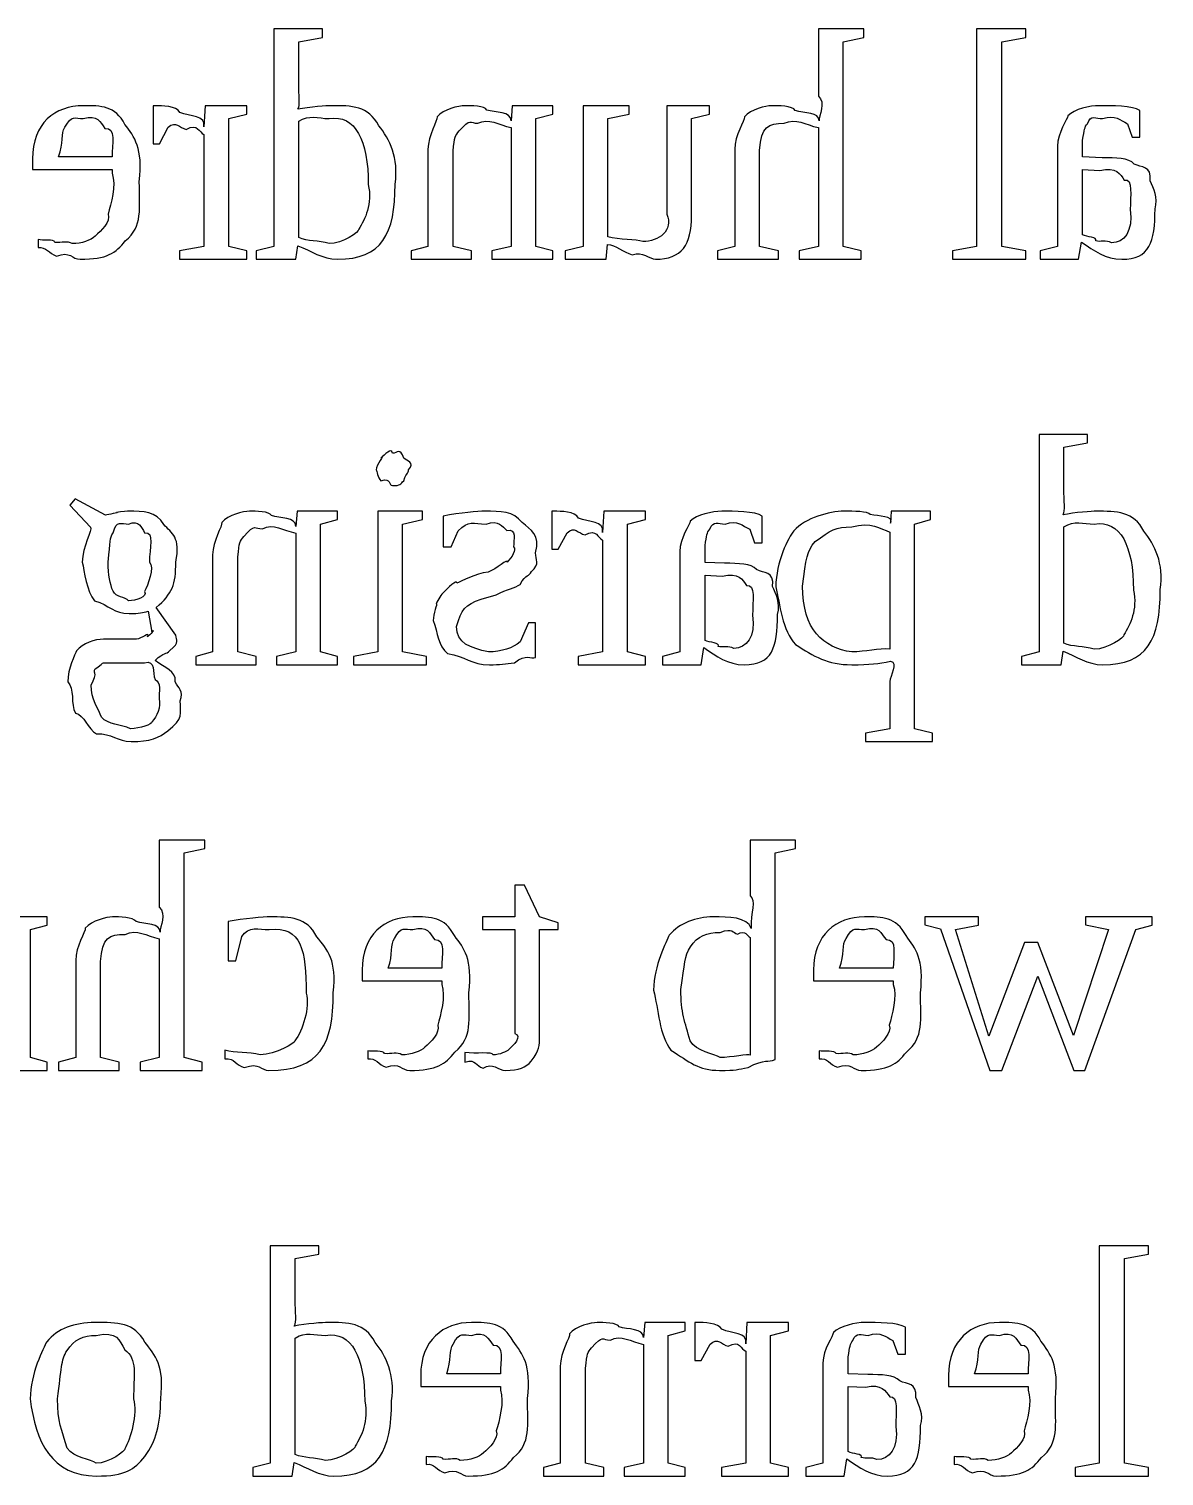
# Model space of a CAD drawing. Header units: millimetres. Extents: x 21 to 196, y 128 to 259.
# Drawn here: x 66.33 to 81.97, y 211.37 to 231.32 of the extents above; entities that cross this region are included whole.
import ezdxf

# ---------------------------------------------------------------- set-up
doc = ezdxf.new("R2010")
doc.units = ezdxf.units.MM
doc.layers.get('0').update_dxf_attribs({"linetype": 'CONTINUOUS'})

msp = doc.modelspace()

# ---------------------------------------------------------------- linework, layer by layer
at = {"color": 0}
for p, q in [((70.3711, 231.316), (69.7039, 231.316)), ((69.7039, 231.316), (69.7039, 228.317)), ((70.3711, 231.2), (70.3711, 231.316)), ((77.8344, 231.316), (77.2061, 231.316)), ((77.2061, 231.316), (77.2061, 230.39)), ((77.8344, 231.2), (77.8344, 231.316)), ((80.0654, 231.316), (79.3873, 231.316)), ((79.3873, 231.316), (79.3873, 228.317)), ((80.0654, 231.2), (80.0654, 231.316)), ((70.0458, 231.14), (70.3711, 231.2)), ((70.0458, 230.583), (70.0458, 231.14)), ((77.5476, 231.14), (77.8344, 231.2)), ((77.5476, 228.317), (77.5476, 231.14)), ((79.7348, 231.14), (80.0654, 231.2)), ((79.7348, 228.317), (79.7348, 231.14)), ((68.0392, 230.258), (68.0392, 229.734)), ((68.0724, 230.258), (68.0392, 230.258)), ((68.7557, 230.258), (68.7395, 229.966)), ((69.3289, 230.258), (68.7557, 230.258)), ((69.3289, 230.142), (69.3289, 230.258)), ((72.989, 230.258), (72.9728, 230.048)), ((73.5461, 230.258), (72.989, 230.258)), ((73.5461, 230.142), (73.5461, 230.258)), ((74.5987, 230.258), (73.9648, 230.258)), ((73.9648, 230.258), (73.9648, 228.317)), ((74.5987, 230.142), (74.5987, 230.258)), ((75.7068, 230.258), (75.117, 230.258)), ((75.117, 230.258), (75.117, 228.764)), ((75.7068, 230.142), (75.7068, 230.258)), ((81.0796, 230.258), (81.0796, 230.258)), ((67.0775, 230.081), (67.0775, 230.081)), ((69.0809, 230.081), (69.3289, 230.142)), ((69.0809, 228.317), (69.0809, 230.081)), ((70.0458, 228.439), (70.0458, 230.043)), ((73.3143, 230.081), (73.5461, 230.142)), ((73.3143, 228.317), (73.3143, 230.081)), ((74.3066, 230.081), (74.5987, 230.142)), ((74.3066, 228.45), (74.3066, 230.081)), ((75.4585, 230.081), (75.7068, 230.142)), ((75.4585, 228.742), (75.4585, 230.081)), ((81.6363, 229.822), (81.6363, 230.192)), ((68.1274, 229.734), (68.2487, 229.96)), ((68.7395, 229.861), (68.7395, 228.317)), ((72.9728, 229.955), (72.9728, 228.317)), ((77.2061, 229.955), (77.2061, 228.317)), ((81.4656, 230.01), (81.5315, 229.822)), ((68.0392, 229.734), (68.1274, 229.734)), ((71.8263, 229.657), (71.8263, 228.317)), ((72.1734, 228.317), (72.1734, 229.629)), ((76.0539, 229.657), (76.0539, 228.317)), ((76.3958, 228.317), (76.3958, 229.64)), ((80.5007, 229.701), (80.5007, 228.317)), ((80.8482, 229.552), (80.8482, 229.784)), ((81.5315, 229.822), (81.6363, 229.822)), ((66.3773, 229.525), (66.3773, 229.376)), ((67.4744, 229.552), (66.7357, 229.552)), ((81.1181, 229.541), (80.8482, 229.552)), ((66.3773, 229.376), (67.4744, 229.376)), ((67.4744, 229.376), (67.4744, 229.326)), ((80.8482, 229.376), (81.0853, 229.365)), ((80.8482, 228.477), (80.8482, 229.376)), ((71.0046, 229.172), (71.0046, 229.172)), ((66.4545, 228.411), (66.4545, 228.301)), ((68.7395, 228.317), (68.4029, 228.257)), ((68.4029, 228.257), (68.4029, 228.141)), ((69.3289, 228.257), (69.0809, 228.317)), ((69.3289, 228.141), (69.3289, 228.257)), ((69.7039, 228.317), (69.4612, 228.257)), ((69.4612, 228.257), (69.4612, 228.141)), ((70.007, 228.141), (70.0345, 228.328)), ((71.8263, 228.317), (71.5945, 228.257)), ((71.5945, 228.257), (71.5945, 228.141)), ((72.427, 228.257), (72.1734, 228.317)), ((72.427, 228.141), (72.427, 228.257)), ((72.9728, 228.317), (72.7082, 228.257)), ((72.7082, 228.257), (72.7082, 228.141)), ((73.5461, 228.257), (73.3143, 228.317)), ((73.5461, 228.141), (73.5461, 228.257)), ((73.9648, 228.317), (73.7168, 228.257)), ((73.7168, 228.257), (73.7168, 228.141)), ((74.2844, 228.141), (74.301, 228.345)), ((76.0539, 228.317), (75.8169, 228.257)), ((75.8169, 228.257), (75.8169, 228.141)), ((76.6547, 228.257), (76.3958, 228.317)), ((76.6547, 228.141), (76.6547, 228.257)), ((77.2061, 228.317), (76.9415, 228.257)), ((76.9415, 228.257), (76.9415, 228.141)), ((77.7956, 228.257), (77.5476, 228.317)), ((77.7956, 228.141), (77.7956, 228.257)), ((79.3873, 228.317), (79.0568, 228.257)), ((79.0568, 228.257), (79.0568, 228.141)), ((80.0654, 228.257), (79.7348, 228.317)), ((80.0654, 228.141), (80.0654, 228.257)), ((80.5007, 228.317), (80.264, 228.257)), ((80.264, 228.257), (80.264, 228.141)), ((80.7932, 228.141), (80.8316, 228.378)), ((68.4029, 228.141), (69.3289, 228.141)), ((69.4612, 228.141), (70.007, 228.141)), ((71.5945, 228.141), (72.427, 228.141)), ((72.7082, 228.141), (73.5461, 228.141)), ((73.7168, 228.141), (74.2844, 228.141)), ((75.8169, 228.141), (76.6547, 228.141)), ((76.9415, 228.141), (77.7956, 228.141)), ((79.0568, 228.141), (80.0654, 228.141)), ((80.264, 228.141), (80.7932, 228.141)), ((80.9142, 225.726), (80.2474, 225.726)), ((80.2474, 225.726), (80.2474, 222.727)), ((80.9142, 225.61), (80.9142, 225.726)), ((80.5889, 225.549), (80.9142, 225.61)), ((80.5889, 224.992), (80.5889, 225.549)), ((71.1122, 225.24), (71.1122, 225.24)), ((66.9629, 224.838), (66.8913, 224.75)), ((67.382, 224.612), (66.9629, 224.838)), ((66.8913, 224.75), (67.1781, 224.447)), ((70.0222, 224.667), (70.0056, 224.458)), ((70.5788, 224.667), (70.0222, 224.667)), ((70.5788, 224.551), (70.5788, 224.667)), ((71.7518, 224.667), (71.1345, 224.667)), ((71.1345, 224.667), (71.1345, 222.727)), ((71.7518, 224.551), (71.7518, 224.667)), ((73.5334, 224.667), (73.5334, 224.143)), ((73.5665, 224.667), (73.5334, 224.667)), ((74.2502, 224.667), (74.2336, 224.375)), ((74.8235, 224.667), (74.2502, 224.667)), ((74.8235, 224.551), (74.8235, 224.667)), ((75.8762, 224.667), (75.8762, 224.667)), ((78.2077, 224.667), (78.2024, 224.502)), ((78.7534, 224.667), (78.2077, 224.667)), ((78.7534, 224.551), (78.7534, 224.667)), ((70.3474, 224.491), (70.5788, 224.551)), ((70.3474, 222.727), (70.3474, 224.491)), ((71.476, 224.491), (71.7518, 224.551)), ((71.476, 222.727), (71.476, 224.491)), ((72.0369, 224.601), (72.0369, 224.177)), ((74.5755, 224.491), (74.8235, 224.551)), ((74.5755, 222.727), (74.5755, 224.491)), ((76.4328, 224.232), (76.4328, 224.601)), ((78.5329, 224.491), (78.7534, 224.551)), ((78.5329, 221.669), (78.5329, 224.491)), ((80.5889, 222.848), (80.5889, 224.452)), ((70.0056, 224.364), (70.0056, 222.727)), ((72.1473, 224.177), (72.2408, 224.397)), ((73.6215, 224.143), (73.7429, 224.369)), ((74.2336, 224.27), (74.2336, 222.727)), ((76.2621, 224.419), (76.3281, 224.232)), ((78.1914, 224.38), (78.1914, 222.765)), ((68.859, 224.066), (68.859, 222.727)), ((69.2065, 222.727), (69.2065, 224.039)), ((72.0369, 224.177), (72.1473, 224.177)), ((73.5334, 224.143), (73.6215, 224.143)), ((75.2972, 224.11), (75.2972, 222.727)), ((75.6447, 223.962), (75.6447, 224.193)), ((76.3281, 224.232), (76.4328, 224.232)), ((67.0624, 223.967), (67.0624, 223.967)), ((75.9146, 223.95), (75.6447, 223.962)), ((75.6447, 223.785), (75.8818, 223.774)), ((75.6447, 222.887), (75.6447, 223.785)), ((72.5607, 223.454), (72.7646, 223.515)), ((76.9895, 223.636), (76.9895, 223.636)), ((81.5481, 223.581), (81.5481, 223.581)), ((67.7016, 223.433), (67.7016, 223.433)), ((67.9718, 223.289), (68.0212, 223.002)), ((68.3521, 222.958), (68.0819, 223.339)), ((71.8993, 223.162), (71.8993, 223.162)), ((73.2109, 223.129), (73.0952, 222.865)), ((73.3104, 223.129), (73.2109, 223.129)), ((73.3104, 222.65), (73.3104, 223.129)), ((67.812, 222.903), (67.3544, 222.903)), ((68.859, 222.727), (68.6276, 222.666)), ((68.6276, 222.666), (68.6276, 222.551)), ((69.4602, 222.666), (69.2065, 222.727)), ((69.4602, 222.551), (69.4602, 222.666)), ((70.0056, 222.727), (69.741, 222.666)), ((69.741, 222.666), (69.741, 222.551)), ((70.5788, 222.666), (70.3474, 222.727)), ((70.5788, 222.551), (70.5788, 222.666)), ((71.1345, 222.727), (70.7983, 222.666)), ((70.7983, 222.666), (70.7983, 222.551)), ((71.8069, 222.666), (71.476, 222.727)), ((71.8069, 222.551), (71.8069, 222.666)), ((74.2336, 222.727), (73.8974, 222.666)), ((73.8974, 222.666), (73.8974, 222.551)), ((74.8235, 222.666), (74.5755, 222.727)), ((74.8235, 222.551), (74.8235, 222.666)), ((75.2972, 222.727), (75.0605, 222.666)), ((75.0605, 222.666), (75.0605, 222.551)), ((75.5897, 222.551), (75.6281, 222.787)), ((80.2474, 222.727), (80.0047, 222.666)), ((80.0047, 222.666), (80.0047, 222.551)), ((80.5505, 222.551), (80.578, 222.738)), ((67.3876, 222.578), (67.9221, 222.578)), ((68.6276, 222.551), (69.4602, 222.551)), ((69.741, 222.551), (70.5788, 222.551)), ((70.7983, 222.551), (71.8069, 222.551)), ((73.8974, 222.551), (74.8235, 222.551)), ((75.0605, 222.551), (75.5897, 222.551)), ((80.0047, 222.551), (80.5505, 222.551)), ((67.1834, 222.269), (67.1834, 222.269)), ((78.1914, 222.319), (78.1914, 221.669)), ((78.1914, 221.669), (77.8549, 221.608)), ((78.7809, 221.608), (78.5329, 221.669)), ((77.8549, 221.608), (77.8549, 221.492)), ((77.8549, 221.492), (78.7809, 221.492)), ((78.7809, 221.492), (78.7809, 221.608)), ((68.7532, 220.133), (68.1246, 220.133)), ((68.1246, 220.133), (68.1246, 219.207)), ((68.7532, 220.018), (68.7532, 220.133)), ((76.8932, 220.133), (76.2649, 220.133)), ((76.2649, 220.133), (76.2649, 219.367)), ((76.8932, 220.018), (76.8932, 220.133)), ((68.4664, 219.957), (68.7532, 220.018)), ((68.4664, 217.135), (68.4664, 219.957)), ((76.612, 219.957), (76.8932, 220.018)), ((76.612, 217.107), (76.612, 219.957)), ((73.1559, 219.51), (73.0236, 219.51)), ((73.0236, 219.51), (73.0236, 219.075)), ((73.3654, 219.075), (73.1559, 219.51)), ((66.5812, 219.075), (66.0245, 219.075)), ((66.5812, 218.959), (66.5812, 219.075)), ((73.0236, 219.075), (72.577, 219.075)), ((72.577, 219.075), (72.577, 218.899)), ((73.6191, 218.992), (73.3654, 219.075)), ((79.4135, 219.075), (78.6751, 219.075)), ((78.6751, 219.075), (78.6751, 218.965)), ((79.4135, 218.959), (79.4135, 219.075)), ((81.806, 219.075), (80.8852, 219.075)), ((80.8852, 219.075), (80.8852, 218.965)), ((81.806, 218.959), (81.806, 219.075)), ((66.3497, 218.899), (66.5812, 218.959)), ((66.3497, 217.135), (66.3497, 218.899)), ((69.0728, 219.009), (69.0728, 218.469)), ((71.6195, 218.899), (71.6195, 218.899)), ((72.577, 218.899), (73.0236, 218.899)), ((73.0236, 218.899), (73.0236, 217.466)), ((73.3654, 217.438), (73.3654, 218.899)), ((73.3654, 218.899), (73.6191, 218.899)), ((73.6191, 218.899), (73.6191, 218.992)), ((77.8411, 218.899), (77.8411, 218.899)), ((78.6751, 218.965), (78.8899, 218.91)), ((78.8899, 218.91), (79.568, 216.958)), ((79.0938, 218.899), (79.4135, 218.959)), ((79.557, 217.432), (79.0938, 218.899)), ((81.2052, 218.899), (80.7201, 217.438)), ((80.88, 216.958), (81.5799, 218.899)), ((80.8852, 218.965), (81.2052, 218.899)), ((81.5799, 218.899), (81.806, 218.959)), ((68.1246, 218.772), (68.1246, 217.135)), ((69.1776, 218.469), (69.2602, 218.805)), ((76.2649, 218.789), (76.2649, 217.168)), ((80.0474, 218.722), (79.557, 217.432)), ((80.2294, 218.722), (80.0474, 218.722)), ((80.7201, 217.438), (80.2294, 218.722)), ((66.9727, 218.474), (66.9727, 217.135)), ((67.3146, 217.135), (67.3146, 218.458)), ((69.0728, 218.469), (69.1776, 218.469)), ((70.9193, 218.342), (70.9193, 218.193)), ((72.0164, 218.369), (71.2777, 218.369)), ((77.1412, 218.342), (77.1412, 218.193)), ((78.238, 218.369), (77.4996, 218.369)), ((79.7334, 216.958), (80.2294, 218.259)), ((80.2294, 218.259), (80.7254, 216.958)), ((70.9193, 218.193), (72.0164, 218.193)), ((72.0164, 218.193), (72.0164, 218.143)), ((75.311, 218.072), (75.311, 218.072)), ((77.1412, 218.193), (78.238, 218.193)), ((78.238, 218.193), (78.238, 218.143)), ((66.5812, 217.074), (66.3497, 217.135)), ((66.5812, 216.958), (66.5812, 217.074)), ((66.9727, 217.135), (66.7357, 217.074)), ((66.7357, 217.074), (66.7357, 216.958)), ((67.5735, 217.074), (67.3146, 217.135)), ((67.5735, 216.958), (67.5735, 217.074)), ((68.1246, 217.135), (67.86, 217.074)), ((67.86, 217.074), (67.86, 216.958)), ((68.7144, 217.074), (68.4664, 217.135)), ((68.7144, 216.958), (68.7144, 217.074)), ((69.0287, 217.239), (69.0287, 217.118)), ((70.9965, 217.229), (70.9965, 217.118)), ((72.3346, 217.206), (72.3346, 217.074)), ((77.2185, 217.229), (77.2185, 217.118)), ((65.7433, 216.958), (66.5812, 216.958)), ((66.7357, 216.958), (67.5735, 216.958)), ((67.86, 216.958), (68.7144, 216.958)), ((72.8913, 216.958), (72.8913, 216.958)), ((79.568, 216.958), (79.7334, 216.958)), ((80.7254, 216.958), (80.88, 216.958)), ((70.3213, 214.541), (69.6542, 214.541)), ((69.6542, 214.541), (69.6542, 211.542)), ((70.3213, 214.425), (70.3213, 214.541)), ((81.7534, 214.541), (81.0754, 214.541)), ((81.0754, 214.541), (81.0754, 211.542)), ((81.7534, 214.425), (81.7534, 214.541)), ((69.9961, 214.365), (70.3213, 214.425)), ((69.9961, 213.808), (69.9961, 214.365)), ((81.4229, 214.365), (81.7534, 214.425)), ((81.4229, 211.542), (81.4229, 214.365)), ((74.8136, 213.483), (74.797, 213.274)), ((75.3703, 213.483), (74.8136, 213.483)), ((75.3703, 213.367), (75.3703, 213.483)), ((75.5054, 213.483), (75.5054, 212.959)), ((75.5385, 213.483), (75.5054, 213.483)), ((76.2222, 213.483), (76.2056, 213.191)), ((76.7955, 213.483), (76.2222, 213.483)), ((76.7955, 213.367), (76.7955, 213.483)), ((77.8482, 213.483), (77.8482, 213.483)), ((69.9961, 211.664), (69.9961, 213.268)), ((72.427, 213.306), (72.427, 213.306)), ((75.1388, 213.306), (75.3703, 213.367)), ((75.1388, 211.542), (75.1388, 213.306)), ((76.5471, 213.306), (76.7955, 213.367)), ((76.5471, 211.542), (76.5471, 213.306)), ((78.4049, 213.047), (78.4049, 213.417)), ((79.7003, 213.306), (79.7003, 213.306)), ((74.797, 213.18), (74.797, 211.542)), ((75.5936, 212.959), (75.7149, 213.185)), ((76.2056, 213.086), (76.2056, 211.542)), ((78.2341, 213.235), (78.3001, 213.047)), ((73.6505, 212.882), (73.6505, 211.542)), ((75.5054, 212.959), (75.5936, 212.959)), ((77.2693, 212.926), (77.2693, 211.542)), ((77.6168, 212.777), (77.6168, 213.009)), ((78.3001, 213.047), (78.4049, 213.047)), ((71.7268, 212.75), (71.7268, 212.601)), ((72.8239, 212.777), (72.0852, 212.777)), ((73.998, 211.542), (73.998, 212.854)), ((77.8866, 212.766), (77.6168, 212.777)), ((79.0004, 212.75), (79.0004, 212.601)), ((80.0971, 212.777), (79.3584, 212.777)), ((71.7268, 212.601), (72.8239, 212.601)), ((72.8239, 212.601), (72.8239, 212.551)), ((77.6168, 212.601), (77.8538, 212.59)), ((77.6168, 211.703), (77.6168, 212.601)), ((79.0004, 212.601), (80.0971, 212.601)), ((80.0971, 212.601), (80.0971, 212.551)), ((66.3469, 212.43), (66.3469, 212.43)), ((66.7219, 212.43), (66.7219, 212.43)), ((70.9553, 212.397), (70.9553, 212.397)), ((69.6542, 211.542), (69.4118, 211.482)), ((69.4118, 211.482), (69.4118, 211.366)), ((69.9576, 211.366), (69.9851, 211.554)), ((71.804, 211.636), (71.804, 211.526)), ((73.6505, 211.542), (73.4191, 211.482)), ((73.4191, 211.482), (73.4191, 211.366)), ((74.2516, 211.482), (73.998, 211.542)), ((74.2516, 211.366), (74.2516, 211.482)), ((74.797, 211.542), (74.5324, 211.482)), ((74.5324, 211.482), (74.5324, 211.366)), ((75.3703, 211.482), (75.1388, 211.542)), ((75.3703, 211.366), (75.3703, 211.482)), ((76.2056, 211.542), (75.8694, 211.482)), ((75.8694, 211.482), (75.8694, 211.366)), ((76.7955, 211.482), (76.5471, 211.542)), ((76.7955, 211.366), (76.7955, 211.482)), ((77.2693, 211.542), (77.0322, 211.482)), ((77.0322, 211.482), (77.0322, 211.366)), ((77.5614, 211.366), (77.6002, 211.603)), ((79.0773, 211.636), (79.0773, 211.526)), ((81.0754, 211.542), (80.7448, 211.482)), ((80.7448, 211.482), (80.7448, 211.366)), ((81.7534, 211.482), (81.4229, 211.542)), ((81.7534, 211.366), (81.7534, 211.482)), ((69.4118, 211.366), (69.9576, 211.366)), ((73.4191, 211.366), (74.2516, 211.366)), ((74.5324, 211.366), (75.3703, 211.366)), ((75.8694, 211.366), (76.7955, 211.366)), ((77.0322, 211.366), (77.5614, 211.366)), ((80.7448, 211.366), (81.7534, 211.366))]:
    msp.add_line(p, q, dxfattribs=at)
for points in [[(70.0345, 230.208), (70.0705, 230.271), (70.0458, 230.38), (70.0458, 230.583)], [(67.0775, 230.258), (66.6845, 230.258), (66.3773, 230.013), (66.3773, 229.525)], [(67.6508, 229.999), (67.5157, 230.258), (67.3241, 230.258), (67.0775, 230.258)], [(68.4086, 230.164), (68.3645, 230.258), (68.1535, 230.258), (68.0724, 230.258)], [(70.4868, 230.258), (70.448, 230.258), (70.1862, 230.241), (70.0345, 230.208)], [(71.1482, 229.982), (71.0075, 230.258), (70.7775, 230.258), (70.4868, 230.258)], [(72.3332, 230.258), (72.2492, 230.258), (72.0383, 230.206), (71.9529, 230.104)], [(72.6362, 230.197), (72.6172, 230.258), (72.4147, 230.258), (72.3332, 230.258)], [(76.5609, 230.258), (76.4826, 230.258), (76.2716, 230.206), (76.1862, 230.104)], [(76.8862, 230.192), (76.8533, 230.258), (76.6491, 230.258), (76.5609, 230.258)], [(77.2061, 230.39), (77.3134, 230.305), (77.21, 230.117), (77.2171, 230.048)], [(81.0796, 230.258), (80.9473, 230.258), (80.7364, 230.211), (80.6443, 230.12)], [(81.6363, 230.192), (81.5428, 230.258), (81.2423, 230.258), (81.0796, 230.258)], [(66.8239, 229.96), (66.9202, 230.139), (66.9643, 230.081), (67.0775, 230.081)], [(67.0775, 230.081), (67.28, 230.139), (67.3061, 230.034), (67.3749, 229.944)], [(68.2487, 229.96), (68.3535, 230.059), (68.4018, 229.95), (68.4967, 229.932)], [(68.7395, 229.966), (68.7656, 230.132), (68.5493, 230.101), (68.4086, 230.164)], [(70.0458, 230.043), (70.1918, 230.139), (70.3076, 230.081), (70.4645, 230.081)], [(70.4645, 230.081), (70.8272, 230.139), (71.0046, 229.778), (71.0046, 229.172)], [(71.9529, 230.104), (71.9624, 230.051), (71.8263, 229.851), (71.8263, 229.657)], [(72.2559, 229.911), (72.4214, 230.095), (72.3981, 230.015), (72.5152, 230.015)], [(72.5152, 230.015), (72.6641, 230.095), (72.7936, 229.995), (72.9728, 229.955)], [(72.9728, 230.048), (72.9728, 230.18), (72.7548, 230.16), (72.6362, 230.197)], [(76.1862, 230.104), (76.1919, 230.051), (76.0539, 229.851), (76.0539, 229.657)], [(76.7373, 230.015), (76.8974, 230.095), (77.0269, 229.995), (77.2061, 229.955)], [(77.2171, 230.048), (77.2252, 230.172), (77.0117, 230.15), (76.8862, 230.192)], [(80.6443, 230.12), (80.6429, 230.073), (80.5007, 229.888), (80.5007, 229.701)], [(80.9142, 230.01), (80.9625, 230.139), (81.0288, 230.081), (81.1237, 230.081)], [(81.1237, 230.081), (81.3001, 230.139), (81.3636, 230.057), (81.4656, 230.01)], [(66.7357, 229.552), (66.8059, 229.742), (66.766, 229.879), (66.8239, 229.96)], [(67.3749, 229.944), (67.5337, 229.96), (67.4744, 229.725), (67.4744, 229.552)], [(67.849, 229.21), (67.9016, 229.676), (67.7831, 229.825), (67.6508, 229.999)], [(68.4967, 229.932), (68.6594, 230.022), (68.6703, 229.89), (68.7395, 229.861)], [(71.374, 229.178), (71.4266, 229.537), (71.2996, 229.798), (71.1482, 229.982)], [(72.1734, 229.629), (72.1942, 229.839), (72.2009, 229.84), (72.2559, 229.911)], [(76.3958, 229.64), (76.4205, 229.978), (76.5101, 230.015), (76.7373, 230.015)], [(80.8482, 229.784), (80.8743, 229.927), (80.8701, 229.961), (80.9142, 230.01)], [(81.559, 229.453), (81.4807, 229.541), (81.3096, 229.537), (81.1181, 229.541)], [(81.7795, 229.222), (81.8003, 229.434), (81.6585, 229.401), (81.559, 229.453)], [(67.4744, 229.326), (67.5337, 229.162), (67.4564, 228.899), (67.419, 228.764)], [(81.0853, 229.365), (81.3153, 229.42), (81.3636, 229.313), (81.4215, 229.233)], [(81.4215, 229.233), (81.5467, 229.257), (81.504, 229.015), (81.504, 228.825)], [(67.6561, 228.395), (67.9016, 228.596), (67.849, 228.836), (67.849, 229.21)], [(70.5803, 228.141), (71.1909, 228.141), (71.374, 228.486), (71.374, 229.178)], [(71.0046, 229.172), (71.0629, 228.904), (70.9605, 228.69), (70.8723, 228.554)], [(81.8459, 228.836), (81.8928, 228.993), (81.8236, 229.118), (81.7795, 229.222)], [(81.3883, 228.141), (81.7742, 228.141), (81.8459, 228.372), (81.8459, 228.836)], [(67.419, 228.764), (67.4564, 228.659), (67.3199, 228.53), (67.2426, 228.461)], [(75.117, 228.764), (75.2147, 228.538), (75.0066, 228.384), (74.7861, 228.384)], [(74.9625, 228.141), (75.3251, 228.141), (75.4585, 228.341), (75.4585, 228.742)], [(81.504, 228.825), (81.5467, 228.527), (81.4186, 228.367), (81.2451, 228.367)], [(67.2426, 228.461), (67.1809, 228.402), (67.0553, 228.356), (66.923, 228.356)], [(70.4645, 228.356), (70.3132, 228.402), (70.171, 228.384), (70.0458, 228.439)], [(70.8723, 228.554), (70.8865, 228.519), (70.6494, 228.356), (70.4645, 228.356)], [(74.7861, 228.384), (74.7035, 228.419), (74.4541, 228.406), (74.3066, 228.45)], [(81.0299, 228.395), (81.0549, 228.45), (80.9113, 228.444), (80.8482, 228.477)], [(66.6859, 228.372), (66.6778, 228.424), (66.5138, 228.396), (66.4545, 228.411)], [(66.4545, 228.301), (66.5635, 228.32), (66.602, 228.218), (66.7082, 228.185)], [(66.923, 228.356), (66.8651, 228.402), (66.7784, 228.362), (66.6859, 228.372)], [(66.7082, 228.185), (66.8941, 228.258), (66.923, 228.141), (67.0334, 228.141)], [(67.0334, 228.141), (67.4053, 228.141), (67.5238, 228.225), (67.6561, 228.395)], [(70.0345, 228.328), (70.2165, 228.258), (70.3711, 228.141), (70.5803, 228.141)], [(74.301, 228.345), (74.4167, 228.34), (74.5148, 228.242), (74.6428, 228.202)], [(74.6428, 228.202), (74.7889, 228.258), (74.8743, 228.141), (74.9625, 228.141)], [(80.8316, 228.378), (81.0066, 228.258), (81.1611, 228.141), (81.3883, 228.141)], [(81.2451, 228.367), (81.172, 228.408), (81.0891, 228.375), (81.0299, 228.395)], [(71.1786, 225.4), (71.2417, 225.463), (71.1122, 225.302), (71.1122, 225.24)], [(71.3384, 225.466), (71.3299, 225.552), (71.2227, 225.444), (71.1786, 225.4)], [(71.4925, 225.4), (71.4513, 225.552), (71.3976, 225.466), (71.3384, 225.466)], [(71.1122, 225.24), (71.1232, 225.225), (71.1345, 225.13), (71.1786, 225.086)], [(71.5589, 225.24), (71.6566, 225.346), (71.5366, 225.356), (71.4925, 225.4)], [(71.4925, 225.086), (71.5395, 225.225), (71.5589, 225.181), (71.5589, 225.24)], [(71.1786, 225.086), (71.3299, 225.137), (71.2763, 225.02), (71.3384, 225.02)], [(71.3384, 225.02), (71.4513, 225.02), (71.4484, 225.042), (71.4925, 225.086)], [(80.578, 224.617), (80.614, 224.681), (80.5889, 224.79), (80.5889, 224.992)], [(67.5361, 224.651), (67.5778, 224.645), (67.419, 224.626), (67.382, 224.612)], [(67.6963, 224.667), (67.7101, 224.667), (67.6025, 224.662), (67.5361, 224.651)], [(68.1867, 224.485), (68.0805, 224.667), (67.9097, 224.667), (67.6963, 224.667)], [(69.3663, 224.667), (69.2824, 224.667), (69.0714, 224.615), (68.986, 224.513)], [(69.6694, 224.607), (69.6503, 224.667), (69.4475, 224.667), (69.3663, 224.667)], [(72.6101, 224.667), (72.5205, 224.667), (72.2683, 224.645), (72.0369, 224.601)], [(73.1227, 224.513), (73.0056, 224.667), (72.8278, 224.667), (72.6101, 224.667)], [(73.9027, 224.573), (73.8586, 224.667), (73.648, 224.667), (73.5665, 224.667)], [(75.8762, 224.667), (75.7439, 224.667), (75.5329, 224.62), (75.4408, 224.529)], [(76.4328, 224.601), (76.3393, 224.667), (76.0388, 224.667), (75.8762, 224.667)], [(77.5628, 224.667), (77.3536, 224.667), (77.0308, 224.576), (76.8685, 224.397)], [(77.9212, 224.623), (77.8937, 224.667), (77.6841, 224.667), (77.5628, 224.667)], [(81.0299, 224.667), (80.9914, 224.667), (80.7297, 224.651), (80.578, 224.617)], [(81.6913, 224.391), (81.5509, 224.667), (81.3209, 224.667), (81.0299, 224.667)], [(67.1781, 224.447), (67.2098, 224.409), (67.0624, 224.177), (67.0624, 223.967)], [(67.4867, 224.369), (67.5361, 224.549), (67.6025, 224.491), (67.7016, 224.491)], [(67.7016, 224.491), (67.8533, 224.549), (67.8751, 224.449), (67.9221, 224.369)], [(68.3521, 223.967), (68.4223, 224.306), (68.2971, 224.364), (68.1867, 224.485)], [(68.986, 224.513), (68.9956, 224.461), (68.859, 224.26), (68.859, 224.066)], [(69.2891, 224.32), (69.4545, 224.505), (69.4313, 224.425), (69.5484, 224.425)], [(69.5484, 224.425), (69.6969, 224.505), (69.8267, 224.404), (70.0056, 224.364)], [(70.0056, 224.458), (70.0056, 224.59), (69.7879, 224.569), (69.6694, 224.607)], [(72.2408, 224.397), (72.3882, 224.549), (72.4503, 224.491), (72.6267, 224.491)], [(72.6267, 224.491), (72.8073, 224.549), (72.8472, 224.461), (72.9135, 224.403)], [(73.3104, 224.094), (73.3735, 224.343), (73.2483, 224.409), (73.1227, 224.513)], [(73.7429, 224.369), (73.8477, 224.469), (73.896, 224.36), (73.9909, 224.342)], [(74.2336, 224.375), (74.2597, 224.542), (74.0435, 224.51), (73.9027, 224.573)], [(75.4408, 224.529), (75.4394, 224.482), (75.2972, 224.298), (75.2972, 224.11)], [(75.7107, 224.419), (75.759, 224.549), (75.8254, 224.491), (75.9202, 224.491)], [(75.9202, 224.491), (76.0966, 224.549), (76.1601, 224.466), (76.2621, 224.419)], [(77.1606, 224.248), (77.3797, 224.405), (77.4404, 224.452), (77.6676, 224.452)], [(77.6676, 224.452), (77.935, 224.524), (78.0521, 224.427), (78.1914, 224.38)], [(78.2024, 224.502), (78.2465, 224.608), (78.0397, 224.593), (77.9212, 224.623)], [(80.5889, 224.452), (80.735, 224.549), (80.851, 224.491), (81.008, 224.491)], [(81.008, 224.491), (81.3703, 224.549), (81.5481, 224.187), (81.5481, 223.581)], [(67.4204, 223.967), (67.4479, 224.27), (67.4426, 224.288), (67.4867, 224.369)], [(67.9221, 224.369), (68.0628, 224.387), (67.9884, 224.154), (67.9884, 223.967)], [(69.2065, 224.039), (69.227, 224.248), (69.234, 224.25), (69.2891, 224.32)], [(72.9135, 224.403), (73.0539, 224.435), (73.007, 224.271), (73.007, 224.177)], [(73.9909, 224.342), (74.1535, 224.432), (74.1645, 224.299), (74.2336, 224.27)], [(75.6447, 224.193), (75.6708, 224.336), (75.6666, 224.371), (75.7107, 224.419)], [(76.8685, 224.397), (76.7913, 224.31), (76.6202, 223.963), (76.6202, 223.625)], [(76.9895, 223.636), (77.0378, 224.02), (77.0474, 224.116), (77.1606, 224.248)], [(81.9175, 223.587), (81.9697, 223.947), (81.843, 224.207), (81.6913, 224.391)], [(73.007, 224.177), (73.0539, 224.141), (72.9781, 224.025), (72.9188, 223.967)], [(73.255, 223.835), (73.3735, 223.95), (73.3104, 223.994), (73.3104, 224.094)], [(67.0624, 223.967), (67.0927, 223.847), (67.1202, 223.554), (67.2331, 223.433)], [(67.4867, 223.565), (67.4479, 223.667), (67.4204, 223.786), (67.4204, 223.967)], [(67.9884, 223.967), (68.0628, 223.895), (67.9662, 223.643), (67.9221, 223.559)], [(68.0819, 223.339), (68.3052, 223.534), (68.3521, 223.654), (68.3521, 223.967)], [(72.9188, 223.967), (72.9354, 224.028), (72.7728, 223.865), (72.6542, 223.829)], [(76.3556, 223.862), (76.2773, 223.95), (76.1062, 223.947), (75.9146, 223.95)], [(76.5761, 223.631), (76.5969, 223.843), (76.4551, 223.81), (76.3556, 223.862)], [(72.2242, 223.675), (72.227, 223.737), (72.0961, 223.6), (72.0478, 223.554)], [(72.6542, 223.829), (72.4807, 223.803), (72.2905, 223.708), (72.2242, 223.675)], [(72.7646, 223.515), (72.9245, 223.594), (73.0264, 223.61), (73.0952, 223.658)], [(73.0952, 223.658), (73.182, 223.807), (73.2194, 223.764), (73.255, 223.835)], [(75.8818, 223.774), (76.1118, 223.829), (76.1601, 223.722), (76.218, 223.642)], [(76.218, 223.642), (76.3432, 223.667), (76.3005, 223.424), (76.3005, 223.234)], [(67.7016, 223.433), (67.6508, 223.49), (67.528, 223.477), (67.4867, 223.565)], [(67.9221, 223.559), (67.9704, 223.49), (67.8007, 223.433), (67.7016, 223.433)], [(72.0478, 223.554), (72.0136, 223.523), (71.9638, 223.45), (71.9377, 223.388)], [(72.2189, 223.08), (72.2933, 223.311), (72.3332, 223.377), (72.5607, 223.454)], [(76.6424, 223.245), (76.6893, 223.402), (76.6202, 223.527), (76.5761, 223.631)], [(76.6202, 223.625), (76.6741, 223.395), (76.7112, 223.019), (76.8904, 222.831)], [(77.6676, 222.727), (77.2735, 222.785), (76.9895, 223.03), (76.9895, 223.636)], [(81.1237, 222.551), (81.7344, 222.551), (81.9175, 222.895), (81.9175, 223.587)], [(81.5481, 223.581), (81.606, 223.314), (81.504, 223.099), (81.4158, 222.964)], [(67.2331, 223.433), (67.4342, 223.373), (67.5019, 223.256), (67.7072, 223.256)], [(67.7072, 223.256), (67.8533, 223.256), (67.8917, 223.267), (67.9718, 223.289)], [(71.9377, 223.388), (71.9624, 223.399), (71.8993, 223.25), (71.8993, 223.162)], [(76.1848, 222.551), (76.5708, 222.551), (76.6424, 222.782), (76.6424, 223.245)], [(68.0212, 223.002), (68.0805, 223.065), (67.9979, 222.958), (67.9609, 222.936)], [(71.8993, 223.162), (71.9624, 222.992), (71.9653, 222.807), (72.0975, 222.705)], [(72.6599, 222.727), (72.4105, 222.785), (72.2189, 222.844), (72.2189, 223.08)], [(76.3005, 223.234), (76.3432, 222.936), (76.2152, 222.776), (76.0416, 222.776)], [(67.3544, 222.903), (67.2387, 222.903), (67.0662, 222.849), (66.9851, 222.743)], [(67.9609, 222.936), (68.0036, 223.02), (67.8713, 222.903), (67.812, 222.903)], [(68.2696, 222.749), (68.4223, 222.866), (68.3521, 222.884), (68.3521, 222.958)], [(73.0952, 222.865), (73.0017, 222.785), (72.8405, 222.727), (72.6599, 222.727)], [(75.8264, 222.804), (75.8515, 222.859), (75.7079, 222.854), (75.6447, 222.887)], [(81.008, 222.765), (80.8563, 222.811), (80.7145, 222.793), (80.5889, 222.848)], [(81.4158, 222.964), (81.4296, 222.928), (81.1925, 222.765), (81.008, 222.765)], [(66.9851, 222.743), (66.9604, 222.694), (66.8637, 222.498), (66.8637, 222.313)], [(68.0653, 222.611), (68.1951, 222.734), (68.2142, 222.683), (68.2696, 222.749)], [(72.0975, 222.705), (72.3403, 222.668), (72.42, 222.551), (72.6765, 222.551)], [(73.0179, 222.578), (73.1862, 222.708), (73.2413, 222.624), (73.3104, 222.65)], [(75.6281, 222.787), (75.8031, 222.668), (75.9576, 222.551), (76.1848, 222.551)], [(76.0416, 222.776), (75.9686, 222.818), (75.8857, 222.785), (75.8264, 222.804)], [(76.8904, 222.831), (77.1483, 222.668), (77.3257, 222.551), (77.6676, 222.551)], [(78.1914, 222.765), (78.0341, 222.785), (77.8591, 222.727), (77.6676, 222.727)], [(80.578, 222.738), (80.76, 222.668), (80.9142, 222.551), (81.1237, 222.551)], [(67.1834, 222.269), (67.291, 222.46), (67.2028, 222.44), (67.2387, 222.495)], [(67.2387, 222.495), (67.3597, 222.568), (67.3213, 222.578), (67.3876, 222.578)], [(67.9221, 222.578), (68.0766, 222.624), (68.0297, 222.439), (68.0653, 222.346)], [(68.3412, 222.313), (68.363, 222.478), (68.1976, 222.498), (68.0653, 222.611)], [(72.6765, 222.551), (72.8183, 222.551), (72.8941, 222.559), (73.0179, 222.578)], [(77.6676, 222.551), (77.9127, 222.551), (78.0341, 222.567), (78.2024, 222.6)], [(78.2024, 222.6), (78.3096, 222.583), (78.1914, 222.389), (78.1914, 222.319)], [(66.8637, 222.313), (66.9604, 222.228), (66.8997, 222.005), (66.9685, 221.883)], [(67.3269, 221.828), (67.291, 221.937), (67.1834, 222.079), (67.1834, 222.269)], [(68.0653, 222.346), (68.151, 222.319), (68.1207, 222.163), (68.1207, 222.082)], [(68.4128, 222.054), (68.4622, 222.191), (68.3891, 222.229), (68.3412, 222.313)], [(68.1207, 222.082), (68.151, 221.974), (68.0903, 221.831), (68.0268, 221.768)], [(68.2417, 221.641), (68.4622, 221.805), (68.4128, 221.875), (68.4128, 222.054)], [(66.9685, 221.883), (67.0952, 221.864), (67.1326, 221.663), (67.2606, 221.597)], [(67.7291, 221.669), (67.5954, 221.728), (67.419, 221.722), (67.3269, 221.828)], [(68.0268, 221.768), (68.0212, 221.728), (67.8614, 221.669), (67.7291, 221.669)], [(67.2606, 221.597), (67.4702, 221.611), (67.5474, 221.492), (67.7347, 221.492)], [(67.7347, 221.492), (67.9965, 221.492), (68.1246, 221.542), (68.2417, 221.641)], [(76.2649, 219.367), (76.357, 219.306), (76.2702, 219.136), (76.2811, 218.915)], [(67.4797, 219.075), (67.4014, 219.075), (67.1904, 219.023), (67.105, 218.921)], [(67.8049, 219.009), (67.7718, 219.075), (67.5679, 219.075), (67.4797, 219.075)], [(68.1246, 219.207), (68.2322, 219.122), (68.1288, 218.935), (68.1359, 218.865)], [(69.6461, 219.075), (69.5773, 219.075), (69.2796, 219.053), (69.0728, 219.009)], [(70.2966, 218.799), (70.153, 219.075), (69.9301, 219.075), (69.6461, 219.075)], [(71.6195, 219.075), (71.2265, 219.075), (70.9193, 218.83), (70.9193, 218.342)], [(72.1928, 218.816), (72.0577, 219.075), (71.8661, 219.075), (71.6195, 219.075)], [(75.7576, 219.075), (75.5191, 219.075), (75.2919, 218.99), (75.1512, 218.821)], [(76.2811, 218.915), (76.2289, 219.075), (75.9672, 219.075), (75.7576, 219.075)], [(77.8411, 219.075), (77.4485, 219.075), (77.1412, 218.83), (77.1412, 218.342)], [(78.4144, 218.816), (78.2796, 219.075), (78.0881, 219.075), (77.8411, 219.075)], [(67.105, 218.921), (67.1103, 218.868), (66.9727, 218.669), (66.9727, 218.474)], [(67.6561, 218.833), (67.8159, 218.912), (67.9457, 218.812), (68.1246, 218.772)], [(68.1359, 218.865), (68.144, 218.99), (67.9305, 218.967), (67.8049, 219.009)], [(69.2602, 218.805), (69.3635, 218.956), (69.4902, 218.899), (69.6405, 218.899)], [(69.6405, 218.899), (70.0871, 218.956), (70.1477, 218.607), (70.1477, 218.022)], [(71.3659, 218.777), (71.4622, 218.956), (71.5063, 218.899), (71.6195, 218.899)], [(71.6195, 218.899), (71.822, 218.956), (71.8481, 218.852), (71.9169, 218.761)], [(75.4433, 218.662), (75.5456, 218.813), (75.668, 218.86), (75.8515, 218.86)], [(75.8515, 218.86), (76.0444, 218.932), (76.0141, 218.852), (76.0938, 218.838)], [(76.0938, 218.838), (76.2028, 218.901), (76.2289, 218.806), (76.2649, 218.789)], [(77.5878, 218.777), (77.6841, 218.956), (77.7282, 218.899), (77.8411, 218.899)], [(77.8411, 218.899), (78.044, 218.956), (78.0701, 218.852), (78.1389, 218.761)], [(67.3146, 218.458), (67.3393, 218.795), (67.4289, 218.833), (67.6561, 218.833)], [(70.5224, 218.028), (70.5721, 218.476), (70.448, 218.619), (70.2966, 218.799)], [(71.2777, 218.369), (71.3479, 218.56), (71.308, 218.696), (71.3659, 218.777)], [(71.9169, 218.761), (72.0757, 218.777), (72.0164, 218.542), (72.0164, 218.369)], [(72.3911, 218.028), (72.4436, 218.494), (72.3251, 218.642), (72.1928, 218.816)], [(75.1512, 218.821), (75.1184, 218.74), (74.9364, 218.404), (74.9364, 218.066)], [(75.311, 218.072), (75.3692, 218.436), (75.3551, 218.532), (75.4433, 218.662)], [(77.4996, 218.369), (77.5698, 218.56), (77.53, 218.696), (77.5878, 218.777)], [(78.1389, 218.761), (78.2973, 218.777), (78.238, 218.542), (78.238, 218.369)], [(78.613, 218.028), (78.6652, 218.494), (78.5467, 218.642), (78.4144, 218.816)], [(72.0164, 218.143), (72.0757, 217.98), (71.9984, 217.716), (71.961, 217.581)], [(74.9364, 218.066), (75.0013, 217.807), (75.0164, 217.43), (75.1734, 217.239)], [(75.438, 217.366), (75.3692, 217.623), (75.311, 217.759), (75.311, 218.072)], [(78.238, 218.143), (78.2973, 217.98), (78.2204, 217.716), (78.183, 217.581)], [(69.6352, 216.958), (70.3379, 216.958), (70.5224, 217.314), (70.5224, 218.028)], [(70.1477, 218.022), (70.2056, 217.832), (70.0966, 217.498), (69.9932, 217.366)], [(72.1981, 217.212), (72.4436, 217.413), (72.3911, 217.653), (72.3911, 218.028)], [(78.42, 217.212), (78.6652, 217.413), (78.613, 217.653), (78.613, 218.028)], [(71.961, 217.581), (71.9984, 217.477), (71.8619, 217.347), (71.7846, 217.278)], [(73.0236, 217.466), (73.1379, 217.435), (72.9961, 217.296), (72.941, 217.245)], [(78.183, 217.581), (78.2204, 217.477), (78.0838, 217.347), (78.0066, 217.278)], [(69.9932, 217.366), (69.9989, 217.336), (69.7315, 217.173), (69.5138, 217.173)], [(71.7846, 217.278), (71.7229, 217.219), (71.5973, 217.173), (71.465, 217.173)], [(73.2497, 217.085), (73.3654, 217.245), (73.3654, 217.286), (73.3654, 217.438)], [(75.8515, 217.135), (75.7728, 217.193), (75.5234, 217.212), (75.438, 217.366)], [(78.0066, 217.278), (77.9445, 217.219), (77.8192, 217.173), (77.687, 217.173)], [(69.5138, 217.173), (69.3593, 217.219), (69.1653, 217.195), (69.0287, 217.239)], [(69.0287, 217.118), (69.1691, 217.13), (69.1804, 217.026), (69.2933, 216.997)], [(69.2933, 216.997), (69.511, 217.075), (69.518, 216.958), (69.6352, 216.958)], [(71.228, 217.19), (71.2198, 217.241), (71.0558, 217.213), (70.9965, 217.229)], [(70.9965, 217.118), (71.1055, 217.138), (71.144, 217.036), (71.2502, 217.002)], [(71.465, 217.173), (71.4072, 217.219), (71.3204, 217.179), (71.228, 217.19)], [(71.2502, 217.002), (71.4361, 217.075), (71.465, 216.958), (71.5754, 216.958)], [(71.5754, 216.958), (71.9473, 216.958), (72.0658, 217.042), (72.1981, 217.212)], [(72.7258, 217.173), (72.7149, 217.219), (72.4888, 217.184), (72.3346, 217.206)], [(72.3346, 217.074), (72.5029, 217.12), (72.4778, 217.013), (72.5883, 216.991)], [(72.5883, 216.991), (72.7191, 217.075), (72.7964, 216.958), (72.8913, 216.958)], [(72.941, 217.245), (72.9107, 217.219), (72.814, 217.173), (72.7258, 217.173)], [(72.8913, 216.958), (73.0899, 216.958), (73.1696, 217), (73.2497, 217.085)], [(75.1734, 217.239), (75.4309, 217.075), (75.5523, 216.958), (75.8458, 216.958)], [(76.2649, 217.168), (76.2427, 217.193), (76.0141, 217.135), (75.8515, 217.135)], [(76.237, 216.997), (76.4826, 217.13), (76.5059, 217.063), (76.612, 217.107)], [(77.4499, 217.19), (77.4418, 217.241), (77.2777, 217.213), (77.2185, 217.229)], [(77.2185, 217.118), (77.3271, 217.138), (77.3659, 217.036), (77.4718, 217.002)], [(77.687, 217.173), (77.6291, 217.219), (77.5423, 217.179), (77.4499, 217.19)], [(77.4718, 217.002), (77.658, 217.075), (77.687, 216.958), (77.797, 216.958)], [(77.797, 216.958), (78.1692, 216.958), (78.2877, 217.042), (78.42, 217.212)], [(75.8458, 216.958), (76.0772, 216.958), (76.0938, 216.971), (76.237, 216.997)], [(69.9851, 213.433), (70.0207, 213.497), (69.9961, 213.606), (69.9961, 213.808)], [(67.2402, 213.483), (66.9477, 213.483), (66.7247, 213.395), (66.573, 213.218)], [(67.9235, 213.213), (67.7831, 213.483), (67.546, 213.483), (67.2402, 213.483)], [(70.437, 213.483), (70.3986, 213.483), (70.1368, 213.467), (69.9851, 213.433)], [(71.0985, 213.207), (70.9581, 213.483), (70.7277, 213.483), (70.437, 213.483)], [(72.427, 213.483), (72.034, 213.483), (71.7268, 213.238), (71.7268, 212.75)], [(73.0003, 213.224), (72.8652, 213.483), (72.6736, 213.483), (72.427, 213.483)], [(74.1578, 213.483), (74.0738, 213.483), (73.8628, 213.431), (73.7775, 213.329)], [(74.4608, 213.422), (74.4418, 213.483), (74.2389, 213.483), (74.1578, 213.483)], [(75.8747, 213.389), (75.8306, 213.483), (75.6197, 213.483), (75.5385, 213.483)], [(77.8482, 213.483), (77.7159, 213.483), (77.5049, 213.436), (77.4129, 213.345)], [(78.4049, 213.417), (78.311, 213.483), (78.0108, 213.483), (77.8482, 213.483)], [(79.7003, 213.483), (79.3076, 213.483), (79.0004, 213.238), (79.0004, 212.75)], [(80.2735, 213.224), (80.1384, 213.483), (79.9469, 213.483), (79.7003, 213.483)], [(66.8542, 213.097), (66.9519, 213.247), (67.0733, 213.306), (67.2564, 213.306)], [(67.2564, 213.306), (67.5513, 213.365), (67.5679, 213.24), (67.648, 213.108)], [(69.9961, 213.268), (70.1421, 213.365), (70.2578, 213.306), (70.4152, 213.306)], [(70.4152, 213.306), (70.7775, 213.365), (70.9553, 213.003), (70.9553, 212.397)], [(72.1734, 213.185), (72.2697, 213.365), (72.3138, 213.306), (72.427, 213.306)], [(72.427, 213.306), (72.6295, 213.365), (72.6556, 213.26), (72.7244, 213.169)], [(73.7775, 213.329), (73.787, 213.276), (73.6505, 213.076), (73.6505, 212.882)], [(74.0805, 213.136), (74.246, 213.32), (74.2227, 213.24), (74.3398, 213.24)], [(74.3398, 213.24), (74.4883, 213.32), (74.6181, 213.22), (74.797, 213.18)], [(74.797, 213.274), (74.797, 213.406), (74.5793, 213.385), (74.4608, 213.422)], [(75.7149, 213.185), (75.8197, 213.285), (75.868, 213.175), (75.9629, 213.158)], [(76.2056, 213.191), (76.2317, 213.358), (76.0155, 213.326), (75.8747, 213.389)], [(77.4129, 213.345), (77.4114, 213.298), (77.2693, 213.114), (77.2693, 212.926)], [(77.6827, 213.235), (77.7311, 213.365), (77.797, 213.306), (77.8923, 213.306)], [(77.8923, 213.306), (78.0687, 213.365), (78.1322, 213.282), (78.2341, 213.235)], [(79.4466, 213.185), (79.5433, 213.365), (79.5874, 213.306), (79.7003, 213.306)], [(79.7003, 213.306), (79.9028, 213.365), (79.9289, 213.26), (79.998, 213.169)], [(66.573, 213.218), (66.5289, 213.13), (66.3469, 212.779), (66.3469, 212.43)], [(66.7219, 212.43), (66.7798, 212.854), (66.766, 212.961), (66.8542, 213.097)], [(67.648, 213.108), (67.8296, 212.983), (67.7693, 212.75), (67.7693, 212.43)], [(68.144, 212.43), (68.1976, 212.888), (68.0709, 213.032), (67.9235, 213.213)], [(71.3246, 212.403), (71.3768, 212.762), (71.2502, 213.023), (71.0985, 213.207)], [(72.0852, 212.777), (72.1554, 212.968), (72.1155, 213.104), (72.1734, 213.185)], [(72.7244, 213.169), (72.8832, 213.185), (72.8239, 212.95), (72.8239, 212.777)], [(73.1986, 212.436), (73.2511, 212.901), (73.1326, 213.05), (73.0003, 213.224)], [(73.998, 212.854), (74.0184, 213.064), (74.0255, 213.065), (74.0805, 213.136)], [(75.9629, 213.158), (76.1256, 213.247), (76.1365, 213.115), (76.2056, 213.086)], [(77.6168, 213.009), (77.6429, 213.152), (77.6386, 213.187), (77.6827, 213.235)], [(79.3584, 212.777), (79.4286, 212.968), (79.3888, 213.104), (79.4466, 213.185)], [(79.998, 213.169), (80.1564, 213.185), (80.0971, 212.95), (80.0971, 212.777)], [(80.4718, 212.436), (80.5243, 212.901), (80.4058, 213.05), (80.2735, 213.224)], [(78.3276, 212.678), (78.2493, 212.766), (78.0782, 212.762), (77.8866, 212.766)], [(78.5481, 212.447), (78.5689, 212.659), (78.4271, 212.626), (78.3276, 212.678)], [(72.8239, 212.551), (72.8832, 212.387), (72.8059, 212.124), (72.7685, 211.989)], [(77.8538, 212.59), (78.0838, 212.645), (78.1322, 212.538), (78.19, 212.458)], [(78.19, 212.458), (78.3153, 212.483), (78.2726, 212.24), (78.2726, 212.05)], [(80.0971, 212.551), (80.1564, 212.387), (80.0791, 212.124), (80.0421, 211.989)], [(66.3469, 212.43), (66.4118, 211.836), (66.6503, 211.366), (67.2564, 211.366)], [(66.8542, 211.752), (66.7798, 211.998), (66.7219, 212.117), (66.7219, 212.43)], [(67.7693, 212.43), (67.8296, 212.222), (67.7291, 211.876), (67.648, 211.741)], [(67.9235, 211.636), (68.0805, 211.847), (68.144, 212.084), (68.144, 212.43)], [(70.5309, 211.366), (71.1412, 211.366), (71.3246, 211.711), (71.3246, 212.403)], [(70.9553, 212.397), (71.0131, 212.13), (70.9112, 211.915), (70.823, 211.78)], [(73.0056, 211.62), (73.2511, 211.821), (73.1986, 212.061), (73.1986, 212.436)], [(78.6144, 212.061), (78.6613, 212.218), (78.5922, 212.343), (78.5481, 212.447)], [(80.2792, 211.62), (80.5243, 211.821), (80.4718, 212.061), (80.4718, 212.436)], [(72.7685, 211.989), (72.8059, 211.884), (72.6694, 211.755), (72.5921, 211.686)], [(78.2726, 212.05), (78.3153, 211.752), (78.1872, 211.592), (78.0136, 211.592)], [(78.1569, 211.366), (78.5428, 211.366), (78.6144, 211.598), (78.6144, 212.061)], [(80.0421, 211.989), (80.0791, 211.884), (79.9426, 211.755), (79.8657, 211.686)], [(67.2564, 211.542), (67.1904, 211.601), (66.9424, 211.612), (66.8542, 211.752)], [(67.648, 211.741), (67.6645, 211.719), (67.4328, 211.542), (67.2564, 211.542)], [(70.823, 211.78), (70.8367, 211.744), (70.5997, 211.581), (70.4152, 211.581)], [(72.5921, 211.686), (72.5304, 211.627), (72.4048, 211.581), (72.2725, 211.581)], [(77.7984, 211.62), (77.8235, 211.675), (77.6799, 211.669), (77.6168, 211.703)], [(79.8657, 211.686), (79.8036, 211.627), (79.678, 211.581), (79.5457, 211.581)], [(67.2564, 211.366), (67.6645, 211.366), (67.7732, 211.456), (67.9235, 211.636)], [(69.9851, 211.554), (70.1668, 211.483), (70.3213, 211.366), (70.5309, 211.366)], [(70.4152, 211.581), (70.2635, 211.627), (70.1216, 211.609), (69.9961, 211.664)], [(72.0355, 211.598), (72.0273, 211.649), (71.8633, 211.621), (71.804, 211.636)], [(71.804, 211.526), (71.913, 211.545), (71.9515, 211.443), (72.0577, 211.41)], [(72.2725, 211.581), (72.2147, 211.627), (72.1279, 211.587), (72.0355, 211.598)], [(72.0577, 211.41), (72.2436, 211.483), (72.2725, 211.366), (72.3829, 211.366)], [(72.3829, 211.366), (72.7548, 211.366), (72.8733, 211.45), (73.0056, 211.62)], [(77.6002, 211.603), (77.7752, 211.483), (77.9293, 211.366), (78.1569, 211.366)], [(78.0136, 211.592), (77.9406, 211.634), (77.8577, 211.601), (77.7984, 211.62)], [(79.309, 211.598), (79.3006, 211.649), (79.1365, 211.621), (79.0773, 211.636)], [(79.0773, 211.526), (79.1863, 211.545), (79.2247, 211.443), (79.3309, 211.41)], [(79.5457, 211.581), (79.4879, 211.627), (79.4011, 211.587), (79.309, 211.598)], [(79.3309, 211.41), (79.5168, 211.483), (79.5457, 211.366), (79.6562, 211.366)], [(79.6562, 211.366), (80.0283, 211.366), (80.1469, 211.45), (80.2792, 211.62)]]:
    msp.add_open_spline(points, degree=3, dxfattribs=at)

doc.saveas('drawing.dxf')
